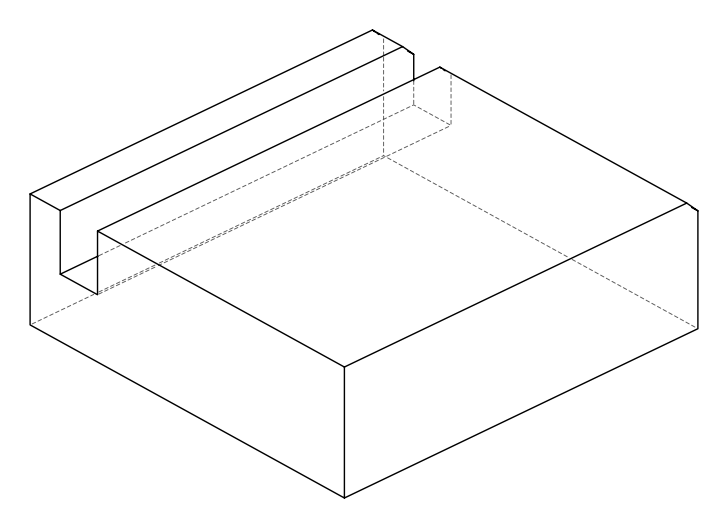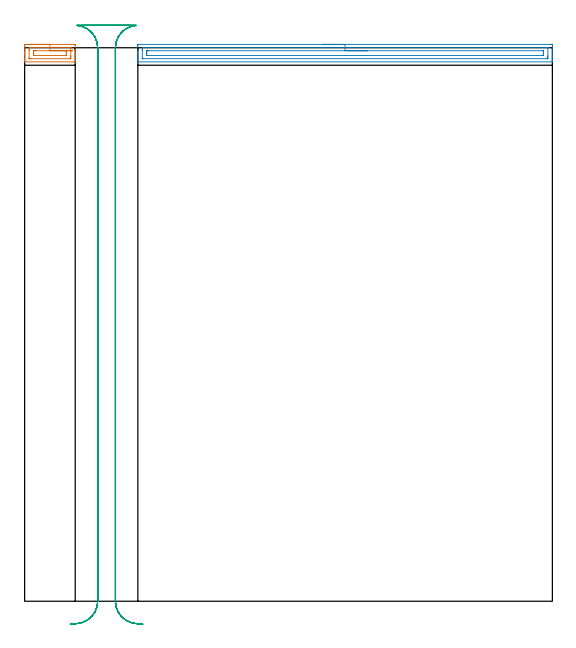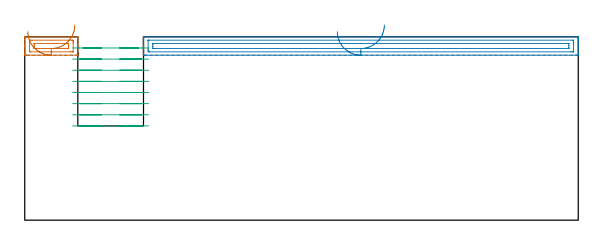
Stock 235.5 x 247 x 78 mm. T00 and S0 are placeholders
(PLAN: 3 operations, 1 tool changes, 14.9 min)
(1 AREA_MILL | FG_CHAMFER_SURFACE | UGT0205_001 | 0.76 min | 835 mm3)
(2 AREA_MILL_1 | FG_CHAMFER_SURFACE_1 | UGT0205_001 | 4.65 min | 5778 mm3)
(3 MILL_RECTANGULAR_SLOT | SLOT_RECTANGULAR | UGT0201_094 | Follow Part, ap 5, ae 75% | 9.49 min | 260900 mm3)
(TOOL UGT0205_001 | Chamfer Mill 20 x 3 x 45 deg. | D20 FL50 Z2)
(TOOL UGT0201_094 | End mill 20 mm | D20 FL38 Z4)
(OP 1 AREA_MILL)
G17 G21 G94 G90
T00 M6
G54
G17 G0 G90 X1.3 Y248.5 S1061 M3
G43 Z88. H0
Z80.2
G94 G1 X1.338 Z79.329 F250.
X1.452 Z78.464
X1.641 Z77.612
X1.903 Z76.78
X2.237 Z75.974
X2.64 Z75.2
X3.108 Z74.464
X3.64 Z73.772
X4.229 Z73.129
X4.872 Z72.54
X5.564 Z72.009
X6.3 Z71.54
X7.074 Z71.137
X7.88 Z70.803
X8.712 Z70.541
X9.564 Z70.352
X10.428 Z70.238
X11.3 Z70.2
X22.003 Y248.499 Z70.201
X22.397 Y248.496 Z70.202
X22.59 Y248.492 Z70.205
X22.6 Y248.109 Z70.588
Y244.6 Z74.095
Y244.021 Z74.677
Y243.723 Z74.974
Y241.968 Z76.726
Y241.373 Z77.326
Y240.966 Z77.733
X22.598 Y240.831 Z77.861
X22.59 Y240.702 Z77.988
X22.448 Y240.7 Z78.
X0.151
X0.01 Y240.702 Z77.988
X0.002 Y240.831 Z77.861
X0. Y240.966 Z77.733
Y241.373 Z77.326
Y241.968 Z76.726
Y244.021 Z74.677
Y244.597 Z74.097
Y245.188 Z73.508
Y247.819 Z70.878
X0.003 Y248.109 Z70.588
X0.01 Y248.492 Z70.205
X0.203 Y248.496 Z70.202
X0.597 Y248.5 Z70.2
X11.3
Y247.086 Z71.614
X19.475
X20.219 Y247.085 Z71.615
X20.369 Y247.083 Z71.617
X20.561 Y247.079 Z71.621
X20.591 Y247.07 Z71.63
X20.595 Y247.046 Z71.654
X20.597 Y247.019 Z71.681
X20.6 Y246.857 Z71.843
Y243.348 Z75.352
X20.598 Y242.846 Z75.854
X20.594 Y242.476 Z76.224
X20.581 Y242.121 Z76.579
X20.219 Y242.116 Z76.584
X20.07 Y242.115 Z76.585
X3.125 Y242.114 Z76.586
X2.381 Y242.115 Z76.585
X2.231 Y242.117 Z76.583
X2.039 Y242.121 Z76.579
X2.009 Y242.13 Z76.57
X2.005 Y242.154 Z76.546
X2.003 Y242.181 Z76.519
X2. Y242.343 Z76.357
Y245.852 Z72.848
X2.002 Y246.354 Z72.346
X2.006 Y246.724 Z71.976
X2.019 Y247.079 Z71.621
X2.381 Y247.084 Z71.616
X2.53 Y247.085 Z71.615
X11.3 Y247.086 Z71.614
Y245.671 Z73.029
X18.435
X18.501 Y245.67 Z73.03
X18.553 Y245.667 Z73.033
X18.581 Y245.665 Z73.035
X18.59 Y245.638 Z73.062
X18.595 Y245.477 Z73.223
X18.599 Y245.316 Z73.384
X18.6 Y244.6 Z74.1
Y244.438 Z74.262
X18.598 Y243.723 Z74.977
X18.596 Y243.565 Z75.135
X18.591 Y243.541 Z75.159
X18.579 Y243.535 Z75.165
X18.533 Y243.533 Z75.167
X18.435 Y243.531 Z75.169
X17.741 Y243.529 Z75.171
X17.543 Y243.528 Z75.172
X4.165 Y243.529 Z75.171
X4.099 Y243.53 Z75.17
X4.047 Y243.532 Z75.168
X4.019 Y243.535 Z75.165
X4.01 Y243.562 Z75.138
X4.005 Y243.723 Z74.977
X4.001 Y243.884 Z74.816
X4. Y244.6 Z74.1
Y244.762 Z73.938
X4.002 Y245.477 Z73.223
X4.004 Y245.635 Z73.065
X4.009 Y245.659 Z73.041
X4.021 Y245.665 Z73.035
X4.067 Y245.667 Z73.033
X4.165 Y245.669 Z73.031
X4.859 Y245.671 Z73.029
X5.057
X11.3
X12.172 Z73.067
X13.036 Z73.18
X13.888 Z73.369
X14.72 Z73.632
X15.526 Z73.965
X16.3 Z74.368
X17.036 Z74.837
X17.728 Z75.368
X18.371 Z75.958
X18.96 Z76.601
X19.492 Z77.293
X19.96 Z78.029
X20.363 Z78.802
X20.697 Z79.608
X20.959 Z80.44
X21.148 Z81.292
X21.262 Z82.157
X21.3 Z83.029
G0 Z88.
M5
M2
(OP 2 AREA_MILL_1)
G17 G21 G94 G90
T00 M6
G54
G17 G0 G90 X133. Y248.5 S1061 M3
G43 Z88. H0
Z80.2
G94 G1 X133.038 Z79.329 F250.
X133.152 Z78.464
X133.341 Z77.612
X133.603 Z76.78
X133.937 Z75.974
X134.34 Z75.2
X134.808 Z74.464
X135.34 Z73.772
X135.929 Z73.129
X136.572 Z72.54
X137.264 Z72.009
X138. Z71.54
X138.774 Z71.137
X139.58 Z70.803
X140.412 Z70.541
X141.263 Z70.352
X142.128 Z70.238
X143. Z70.2
X234.898 Y248.499 Z70.201
X235.292 Y248.496 Z70.202
X235.49 Y248.492 Z70.205
X235.5 Y248.109 Z70.588
Y244.6 Z74.095
Y243.152 Z75.544
Y241.968 Z76.726
Y241.355 Z77.344
Y240.973 Z77.726
X235.498 Y240.835 Z77.857
X235.49 Y240.702 Z77.988
X235.344 Y240.7 Z78.
X50.656
X50.51 Y240.702 Z77.988
X50.502 Y240.835 Z77.858
X50.5 Y240.974 Z77.726
Y241.355 Z77.344
Y241.968 Z76.726
Y244.029 Z74.668
Y244.597 Z74.097
Y245.192 Z73.504
Y247.823 Z70.873
X50.503 Y248.109 Z70.588
X50.51 Y248.492 Z70.205
X50.708 Y248.496 Z70.202
X51.102 Y248.5 Z70.2
X143.
Y247.086 Z71.614
X232.369
X233.113 Y247.085 Z71.615
X233.264 Y247.083 Z71.617
X233.459 Y247.079 Z71.621
X233.491 Y247.071 Z71.629
X233.495 Y247.046 Z71.654
X233.497 Y247.019 Z71.681
X233.5 Y246.852 Z71.848
Y243.343 Z75.357
X233.497 Y242.846 Z75.854
X233.492 Y242.473 Z76.227
X233.476 Y242.121 Z76.579
X233.113 Y242.116 Z76.584
X232.964 Y242.115 Z76.585
X52.887
X52.736 Y242.116 Z76.584
X52.541 Y242.121 Z76.579
X52.509 Y242.129 Z76.571
X52.505 Y242.154 Z76.546
X52.503 Y242.181 Z76.519
X52.5 Y242.348 Z76.352
Y245.857 Z72.843
X52.503 Y246.354 Z72.346
X52.507 Y246.727 Z71.973
X52.524 Y247.079 Z71.621
X52.887 Y247.084 Z71.616
X53.036 Y247.085 Z71.615
X143. Y247.086 Z71.614
Y245.671 Z73.029
X231.395
X231.447 Y245.669 Z73.031
X231.48 Y245.665 Z73.035
X231.49 Y245.663 Z73.037
X231.492 Y245.645 Z73.055
X231.498 Y245.477 Z73.223
X231.5 Y245.309 Z73.391
Y244.432 Z74.268
X231.498 Y243.723 Z74.977
X231.495 Y243.559 Z75.141
X231.49 Y243.537 Z75.163
X231.475 Y243.534 Z75.166
X231.428 Y243.531 Z75.169
X231.329 Y243.53 Z75.17
X230.634 Y243.528 Z75.172
X54.605 Y243.529 Z75.171
X54.553 Y243.531 Z75.169
X54.52 Y243.535 Z75.165
X54.51 Y243.537 Z75.163
X54.508 Y243.555 Z75.145
X54.502 Y243.723 Z74.977
X54.5 Y243.891 Z74.809
Y244.768 Z73.932
X54.502 Y245.477 Z73.223
X54.505 Y245.64 Z73.06
X54.51 Y245.663 Z73.037
X54.525 Y245.665 Z73.035
X54.572 Y245.669 Z73.031
X54.671 Y245.67 Z73.03
X55.365 Y245.671 Z73.029
X143.
X143.872 Z73.067
X144.736 Z73.18
X145.588 Z73.369
X146.42 Z73.632
X147.226 Z73.965
X148. Z74.368
X148.736 Z74.837
X149.428 Z75.368
X150.071 Z75.957
X150.66 Z76.601
X151.191 Z77.293
X151.66 Z78.029
X152.063 Z78.802
X152.397 Z79.608
X152.659 Z80.44
X152.848 Z81.292
X152.962 Z82.157
X153. Z83.029
G0 Z88.
M5
M2
(OP 3 MILL_RECTANGULAR_SLOT)
G17 G21 G94 G90
T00 M6
G54
G17 G0 G90 X52.717 Y-10.202 S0 M3
G43 Z88. H0
Z73.262
G94 G1 X49.726 Y-9.97 F250.
G2 X40.5 Y0. R10. F500.
G1 Y247.
G2 X48.282 Y256.751 R10.
G1 X48.288 Y256.78
G3 X46.204 Y257. R10.
G1 X26.914
G3 X24.82 Y256.778 R10.
G1 X24.826 Y256.749
G2 X32.6 Y247. R10.
G1 Y0.
G2 X23.374 Y-9.97 R10.
G1 X20.383 Y-10.202 F250.
G0 X52.717 Z68.525
G1 X49.726 Y-9.97
G2 X40.5 Y0. R10. F500.
G1 Y247.
G2 X49.726 Y256.97 R10.
G1 Y257.
X23.374
Y256.97
G2 X32.6 Y247. R10.
G1 Y0.
G2 X23.374 Y-9.97 R10.
G1 X20.383 Y-10.202 F250.
G0 X52.717 Z63.787
G1 X49.726 Y-9.97
G2 X40.5 Y0. R10. F500.
G1 Y247.
G2 X49.726 Y256.97 R10.
G1 Y257.
X23.374
Y256.97
G2 X32.6 Y247. R10.
G1 Y0.
G2 X23.374 Y-9.97 R10.
G1 X20.383 Y-10.202 F250.
G0 X52.717 Z59.05
G1 X49.726 Y-9.97
G2 X40.5 Y0. R10. F500.
G1 Y247.
G2 X49.726 Y256.97 R10.
G1 Y257.
X23.374
Y256.97
G2 X32.6 Y247. R10.
G1 Y0.
G2 X23.374 Y-9.97 R10.
G1 X20.383 Y-10.202 F250.
G0 X52.717 Z54.312
G1 X49.726 Y-9.97
G2 X40.5 Y0. R10. F500.
G1 Y247.
G2 X49.726 Y256.97 R10.
G1 Y257.
X23.374
Y256.97
G2 X32.6 Y247. R10.
G1 Y0.
G2 X23.374 Y-9.97 R10.
G1 X20.383 Y-10.202 F250.
G0 X52.717 Z49.575
G1 X49.726 Y-9.97
G2 X40.5 Y0. R10. F500.
G1 Y247.
G2 X49.726 Y256.97 R10.
G1 Y257.
X23.374
Y256.97
G2 X32.6 Y247. R10.
G1 Y0.
G2 X23.374 Y-9.97 R10.
G1 X20.383 Y-10.202 F250.
G0 X52.717 Z44.837
G1 X49.726 Y-9.97
G2 X40.5 Y0. R10. F500.
G1 Y247.
G2 X49.726 Y256.97 R10.
G1 Y257.
X23.374
Y256.97
G2 X32.6 Y247. R10.
G1 Y0.
G2 X23.374 Y-9.97 R10.
G1 X20.383 Y-10.202 F250.
G0 X52.717 Z40.1
G1 X49.726 Y-9.97
G2 X40.5 Y0. R10. F500.
G1 Y247.
G2 X49.726 Y256.97 R10.
G1 Y257.
X23.374
Y256.97
G2 X32.6 Y247. R10.
G1 Y0.
G2 X23.374 Y-9.97 R10.
G1 X20.383 Y-10.202 F250.
G0 Z88.
M5
M2
